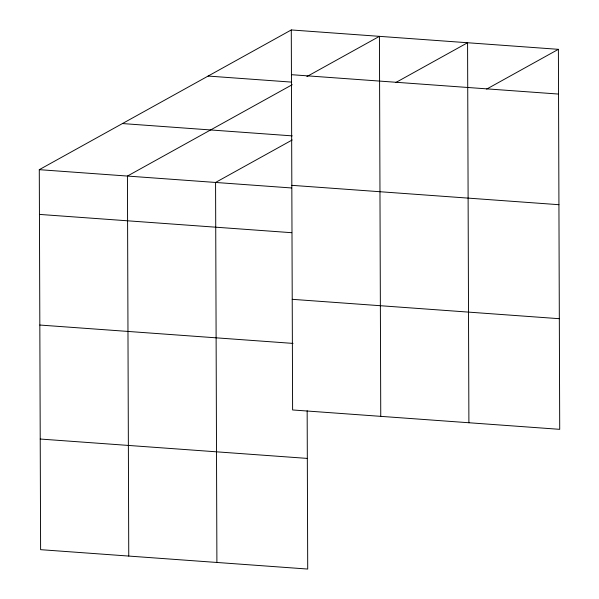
<?xml version="1.0" encoding="UTF-8"?>
<svg xmlns="http://www.w3.org/2000/svg" width="599" height="599" viewBox="0 0 599 599"><rect width="100%" height="100%" fill="white"/><g stroke="black" fill="none" stroke-linecap="round" stroke-linejoin="round"><path stroke-width="0.9" d="M307.16 410.757L307.714 569.05L40.612 549.672L39.287 169.667L291.286 29.95L558.388 49.328L559.713 429.333L292.612 409.963L291.286 29.95M292.23 84.691L127.43 176.061L128.755 556.067M306.868 76.575L379.429 36.344L380.754 416.357M292.215 139.964L215.573 182.448L216.898 562.461M395.827 82.512L467.572 42.739L468.897 422.752M486.643 89.101L558.388 49.328M291.443 74.688L558.538 94.065M208.123 76.058L291.631 82.115M122.451 123.559L292.237 135.876M291.825 185.331L558.927 204.701M39.287 169.667L291.563 187.966M39.444 214.405L291.72 232.704M292.222 299.32L559.324 318.698M39.834 325.04L293.031 343.407M40.23 439.037L307.332 458.407"/></g></svg>
